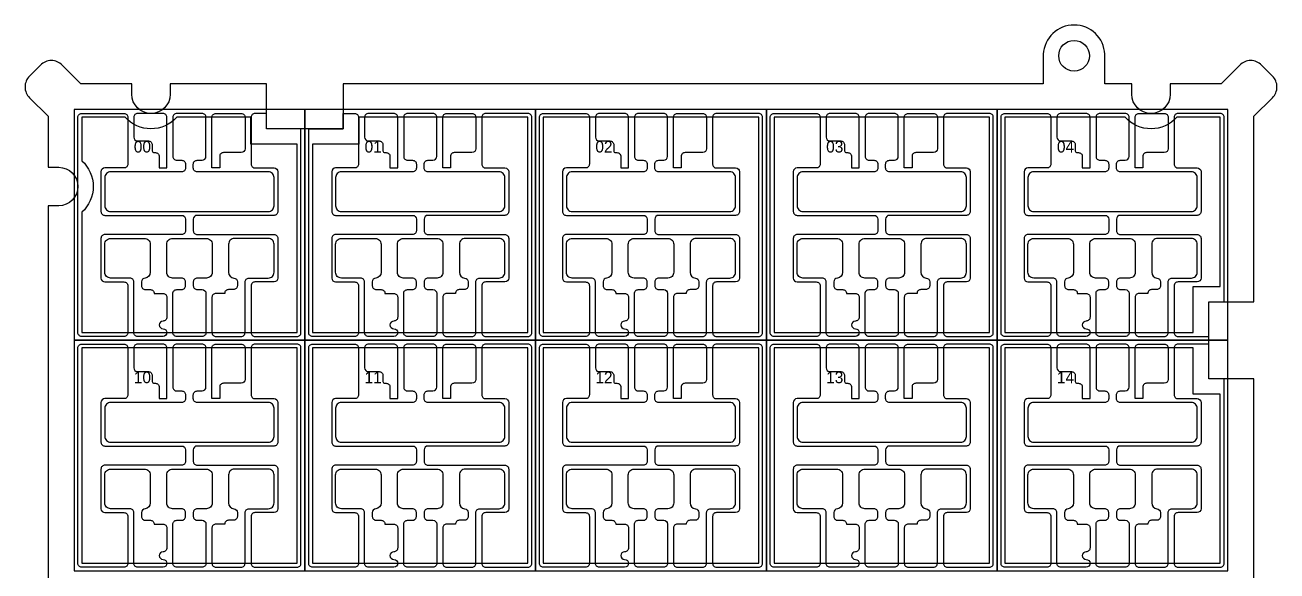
# Model space of a CAD drawing. Header units: inches. Extents: x -81 to 81, y -86 to 86.
# Drawn here: x -81.4 to 81.4, y 15 to 86 of the extents above; entities that cross this region are included whole.
import ezdxf

# ---------------------------------------------------------------- set-up
doc = ezdxf.new("R2010")
doc.units = ezdxf.units.IN
doc.header["$MEASUREMENT"] = 0
for name, color, linetype in [('glassOutline', 4, 'Continuous'), ('mask', 6, 'Continuous'), ('mask-numbers', 6, 'Continuous'), ('support', 7, 'Continuous')]:
    doc.layers.add(name, color=color, linetype=linetype)
doc.styles.get("Standard").update_dxf_attribs({"font": 'arial.ttf'})

msp = doc.modelspace()

# ---------------------------------------------------------------- linework, layer by layer
at = {"layer": 'glassOutline'}
for points in [[(-75, 45), (-45, 45), (-45, 75), (-75, 75)], [(-45, 45), (-15, 45), (-15, 75), (-45, 75)], [(-15, 45), (15, 45), (15, 75), (-15, 75)], [(15, 45), (45, 45), (45, 75), (15, 75)], [(45, 45), (75, 45), (75, 75), (45, 75)], [(-75, 15), (-45, 15), (-45, 45), (-75, 45)], [(-45, 15), (-15, 15), (-15, 45), (-45, 45)], [(-15, 15), (15, 15), (15, 45), (-15, 45)], [(15, 15), (45, 15), (45, 45), (15, 45)], [(45, 15), (75, 15), (75, 45), (45, 45)]]:
    msp.add_lwpolyline(points, close=True, dxfattribs=at)
at = {"layer": 'mask'}
for p, q in [((-63.43, 47.5), (-63.43, 47.5)), ((-33.43, 47.5), (-33.43, 47.5)), ((-3.43, 47.5), (-3.43, 47.5)), ((26.57, 47.5), (26.57, 47.5)), ((56.57, 47.5), (56.57, 47.5)), ((-63.43, 46.5), (-63.43, 46.5)), ((-33.43, 46.5), (-33.43, 46.5)), ((-3.43, 46.5), (-3.43, 46.5)), ((26.57, 46.5), (26.57, 46.5)), ((56.57, 46.5), (56.57, 46.5)), ((-63.43, 17.5), (-63.43, 17.5)), ((-63.43, 16.5), (-63.43, 16.5)), ((-33.43, 17.5), (-33.43, 17.5)), ((-33.43, 16.5), (-33.43, 16.5)), ((-3.43, 17.5), (-3.43, 17.5)), ((-3.43, 16.5), (-3.43, 16.5)), ((26.57, 17.5), (26.57, 17.5)), ((26.57, 16.5), (26.57, 16.5)), ((56.57, 17.5), (56.57, 17.5)), ((56.57, 16.5), (56.57, 16.5))]:
    msp.add_line(p, q, dxfattribs=at)
at = {"layer": 'mask', "linetype": 'Continuous', "lineweight": 25}
msp.add_lwpolyline([(78.37, -74.13), (78.37, 40), (72.5, 40), (72.5, 50), (78.37, 50), (78.37, 74.13), (80.79, 76.54, 0.414214), (80.79, 79.37), (79.37, 80.79, 0.414214), (76.54, 80.79), (74.13, 78.37), (67.5, 78.37), (67.5, 77, -1), (62.5, 77), (62.5, 78.37), (59, 78.37), (59, 82.19, 0.953125), (51, 82.19), (51, 78.37), (-40, 78.37), (-40, 72.5), (-50, 72.5), (-50, 78.37), (-62.5, 78.37), (-62.5, 77, -1), (-67.5, 77), (-67.5, 78.37), (-74.13, 78.37), (-76.54, 80.79, 0.414214), (-79.37, 80.79), (-80.79, 79.37, 0.414214), (-80.79, 76.54), (-78.38, 74.13), (-78.38, 67.5), (-77, 67.5, -1), (-77, 62.5), (-78.38, 62.5), (-78.38, -40)], format="xyb", dxfattribs=at)
at = {"layer": 'mask'}
for points in [[(-74, 74.5), (-68.51, 74.5, -0.414214), (-68.01, 74), (-68.01, 67.91, -0.414214), (-68.51, 67.41), (-71, 67.41, 0.414212), (-71.5, 66.91), (-71.5, 61.75, 0.414215), (-71, 61.25), (-61, 61.25, -0.414213), (-60.5, 60.75), (-60.5, 59.25, -0.414214), (-61, 58.75), (-71, 58.75, 0.414215), (-71.5, 58.25), (-71.5, 53.09, 0.414212), (-71, 52.59), (-68.51, 52.59, -0.414214), (-68.01, 52.09), (-68.01, 46, -0.414214), (-68.51, 45.5), (-74, 45.5, -0.414214), (-74.5, 46), (-74.5, 74, -0.414214)], [(-59.5, 67.41), (-59.5, 67.91, -0.414214), (-59, 68.41), (-58.35, 68.41, 0.414213), (-57.85, 68.91), (-57.85, 74, 0.414214), (-58.35, 74.5), (-61.65, 74.5, 0.414214), (-62.15, 74), (-62.15, 68.91, 0.414214), (-61.65, 68.41), (-61, 68.41, -0.414214), (-60.5, 67.91), (-60.5, 67.41, -0.414214), (-61, 66.91), (-70.25, 66.91, 0.414214), (-71, 66.16), (-71, 62.5, 0.414214), (-70.25, 61.75), (-49.75, 61.75, 0.414214), (-49, 62.5), (-49, 66.16, 0.414214), (-49.75, 66.91), (-59, 66.91, -0.414214)], [(-64.59, 69.41), (-64.43, 69.41, -0.414214), (-63.93, 68.91), (-63.93, 67.41), (-62.93, 67.41), (-62.93, 74, 0.414214), (-63.43, 74.5), (-66.73, 74.5, 0.414214), (-67.23, 74), (-67.23, 71.42, 0.414213), (-66.73, 70.92), (-65.34, 70.92, -0.414214), (-64.84, 70.42), (-64.84, 69.66, 0.414214)], [(-50, 72.5), (-50, 74.5), (-51.49, 74.5, 0.414214), (-51.99, 74), (-51.99, 67.91, 0.414214), (-51.49, 67.41), (-49, 67.41, -0.414212), (-48.5, 66.91), (-48.5, 61.75, -0.414215), (-49, 61.25), (-59, 61.25, 0.414213), (-59.5, 60.75), (-59.5, 59.25, 0.414214), (-59, 58.75), (-49, 58.75, -0.414215), (-48.5, 58.25), (-48.5, 53.09, -0.414212), (-49, 52.59), (-51.49, 52.59, 0.414214), (-51.99, 52.09), (-51.99, 46, 0.414214), (-51.49, 45.5), (-46, 45.5, 0.414214), (-45.5, 46), (-45.5, 72.5)], [(-55.57, 69.41, 0.414214), (-56.07, 68.91), (-56.07, 67.41), (-57.07, 67.41), (-57.07, 74, -0.414214), (-56.57, 74.5), (-53.27, 74.5, -0.414214), (-52.77, 74), (-52.77, 69.91, -0.414213), (-53.27, 69.41)], [(-40, 72.5), (-40, 74.5), (-38.51, 74.5, -0.414214), (-38.01, 74), (-38.01, 67.91, -0.414214), (-38.51, 67.41), (-41, 67.41, 0.414212), (-41.5, 66.91), (-41.5, 61.75, 0.414215), (-41, 61.25), (-31, 61.25, -0.414213), (-30.5, 60.75), (-30.5, 59.25, -0.414214), (-31, 58.75), (-41, 58.75, 0.414215), (-41.5, 58.25), (-41.5, 53.09, 0.414212), (-41, 52.59), (-38.51, 52.59, -0.414214), (-38.01, 52.09), (-38.01, 46, -0.414214), (-38.51, 45.5), (-44, 45.5, -0.414214), (-44.5, 46), (-44.5, 72.5)], [(-29.5, 67.41), (-29.5, 67.91, -0.414214), (-29, 68.41), (-28.35, 68.41, 0.414213), (-27.85, 68.91), (-27.85, 74, 0.414214), (-28.35, 74.5), (-31.65, 74.5, 0.414214), (-32.15, 74), (-32.15, 68.91, 0.414214), (-31.65, 68.41), (-31, 68.41, -0.414214), (-30.5, 67.91), (-30.5, 67.41, -0.414214), (-31, 66.91), (-40.25, 66.91, 0.414214), (-41, 66.16), (-41, 62.5, 0.414214), (-40.25, 61.75), (-19.75, 61.75, 0.414214), (-19, 62.5), (-19, 66.16, 0.414214), (-19.75, 66.91), (-29, 66.91, -0.414214)], [(-34.59, 69.41), (-34.43, 69.41, -0.414214), (-33.93, 68.91), (-33.93, 67.41), (-32.93, 67.41), (-32.93, 74, 0.414214), (-33.43, 74.5), (-36.73, 74.5, 0.414214), (-37.23, 74), (-37.23, 71.42, 0.414213), (-36.73, 70.92), (-35.34, 70.92, -0.414214), (-34.84, 70.42), (-34.84, 69.66, 0.414214)], [(-16, 74.5), (-21.49, 74.5, 0.414214), (-21.99, 74), (-21.99, 67.91, 0.414214), (-21.49, 67.41), (-19, 67.41, -0.414212), (-18.5, 66.91), (-18.5, 61.75, -0.414215), (-19, 61.25), (-29, 61.25, 0.414213), (-29.5, 60.75), (-29.5, 59.25, 0.414214), (-29, 58.75), (-19, 58.75, -0.414215), (-18.5, 58.25), (-18.5, 53.09, -0.414212), (-19, 52.59), (-21.49, 52.59, 0.414214), (-21.99, 52.09), (-21.99, 46, 0.414214), (-21.49, 45.5), (-16, 45.5, 0.414214), (-15.5, 46), (-15.5, 74, 0.414214)], [(-25.57, 69.41, 0.414214), (-26.07, 68.91), (-26.07, 67.41), (-27.07, 67.41), (-27.07, 74, -0.414214), (-26.57, 74.5), (-23.27, 74.5, -0.414214), (-22.77, 74), (-22.77, 69.91, -0.414213), (-23.27, 69.41)], [(-14, 74.5), (-8.51, 74.5, -0.414214), (-8.01, 74), (-8.01, 67.91, -0.414214), (-8.51, 67.41), (-11, 67.41, 0.414212), (-11.5, 66.91), (-11.5, 61.75, 0.414215), (-11, 61.25), (-1, 61.25, -0.414213), (-0.5, 60.75), (-0.5, 59.25, -0.414214), (-1, 58.75), (-11, 58.75, 0.414215), (-11.5, 58.25), (-11.5, 53.09, 0.414212), (-11, 52.59), (-8.51, 52.59, -0.414214), (-8.01, 52.09), (-8.01, 46, -0.414214), (-8.51, 45.5), (-14, 45.5, -0.414214), (-14.5, 46), (-14.5, 74, -0.414214)], [(0.5, 67.41), (0.5, 67.91, -0.414214), (1, 68.41), (1.65, 68.41, 0.414213), (2.15, 68.91), (2.15, 74, 0.414214), (1.65, 74.5), (-1.65, 74.5, 0.414214), (-2.15, 74), (-2.15, 68.91, 0.414214), (-1.65, 68.41), (-1, 68.41, -0.414214), (-0.5, 67.91), (-0.5, 67.41, -0.414214), (-1, 66.91), (-10.25, 66.91, 0.414214), (-11, 66.16), (-11, 62.5, 0.414214), (-10.25, 61.75), (10.25, 61.75, 0.414214), (11, 62.5), (11, 66.16, 0.414214), (10.25, 66.91), (1, 66.91, -0.414214)], [(-4.59, 69.41), (-4.43, 69.41, -0.414214), (-3.93, 68.91), (-3.93, 67.41), (-2.93, 67.41), (-2.93, 74, 0.414214), (-3.43, 74.5), (-6.73, 74.5, 0.414214), (-7.23, 74), (-7.23, 71.42, 0.414213), (-6.73, 70.92), (-5.34, 70.92, -0.414214), (-4.84, 70.42), (-4.84, 69.66, 0.414214)], [(14, 74.5), (8.51, 74.5, 0.414214), (8.01, 74), (8.01, 67.91, 0.414214), (8.51, 67.41), (11, 67.41, -0.414212), (11.5, 66.91), (11.5, 61.75, -0.414215), (11, 61.25), (1, 61.25, 0.414213), (0.5, 60.75), (0.5, 59.25, 0.414214), (1, 58.75), (11, 58.75, -0.414215), (11.5, 58.25), (11.5, 53.09, -0.414212), (11, 52.59), (8.51, 52.59, 0.414214), (8.01, 52.09), (8.01, 46, 0.414214), (8.51, 45.5), (14, 45.5, 0.414214), (14.5, 46), (14.5, 74, 0.414214)], [(4.43, 69.41, 0.414214), (3.93, 68.91), (3.93, 67.41), (2.93, 67.41), (2.93, 74, -0.414214), (3.43, 74.5), (6.73, 74.5, -0.414214), (7.23, 74), (7.23, 69.91, -0.414213), (6.73, 69.41)], [(16, 74.5), (21.49, 74.5, -0.414214), (21.99, 74), (21.99, 67.91, -0.414214), (21.49, 67.41), (19, 67.41, 0.414212), (18.5, 66.91), (18.5, 61.75, 0.414215), (19, 61.25), (29, 61.25, -0.414213), (29.5, 60.75), (29.5, 59.25, -0.414214), (29, 58.75), (19, 58.75, 0.414215), (18.5, 58.25), (18.5, 53.09, 0.414212), (19, 52.59), (21.49, 52.59, -0.414214), (21.99, 52.09), (21.99, 46, -0.414214), (21.49, 45.5), (16, 45.5, -0.414214), (15.5, 46), (15.5, 74, -0.414214)], [(30.5, 67.41), (30.5, 67.91, -0.414214), (31, 68.41), (31.65, 68.41, 0.414213), (32.15, 68.91), (32.15, 74, 0.414214), (31.65, 74.5), (28.35, 74.5, 0.414214), (27.85, 74), (27.85, 68.91, 0.414214), (28.35, 68.41), (29, 68.41, -0.414214), (29.5, 67.91), (29.5, 67.41, -0.414214), (29, 66.91), (19.75, 66.91, 0.414214), (19, 66.16), (19, 62.5, 0.414214), (19.75, 61.75), (40.25, 61.75, 0.414214), (41, 62.5), (41, 66.16, 0.414214), (40.25, 66.91), (31, 66.91, -0.414214)], [(25.41, 69.41), (25.57, 69.41, -0.414214), (26.07, 68.91), (26.07, 67.41), (27.07, 67.41), (27.07, 74, 0.414214), (26.57, 74.5), (23.27, 74.5, 0.414214), (22.77, 74), (22.77, 71.42, 0.414213), (23.27, 70.92), (24.66, 70.92, -0.414214), (25.16, 70.42), (25.16, 69.66, 0.414214)], [(44, 74.5), (38.51, 74.5, 0.414214), (38.01, 74), (38.01, 67.91, 0.414214), (38.51, 67.41), (41, 67.41, -0.414212), (41.5, 66.91), (41.5, 61.75, -0.414215), (41, 61.25), (31, 61.25, 0.414213), (30.5, 60.75), (30.5, 59.25, 0.414214), (31, 58.75), (41, 58.75, -0.414215), (41.5, 58.25), (41.5, 53.09, -0.414212), (41, 52.59), (38.51, 52.59, 0.414214), (38.01, 52.09), (38.01, 46, 0.414214), (38.51, 45.5), (44, 45.5, 0.414214), (44.5, 46), (44.5, 74, 0.414214)], [(34.43, 69.41, 0.414214), (33.93, 68.91), (33.93, 67.41), (32.93, 67.41), (32.93, 74, -0.414214), (33.43, 74.5), (36.73, 74.5, -0.414214), (37.23, 74), (37.23, 69.91, -0.414213), (36.73, 69.41)], [(46, 74.5), (51.49, 74.5, -0.414214), (51.99, 74), (51.99, 67.91, -0.414214), (51.49, 67.41), (49, 67.41, 0.414212), (48.5, 66.91), (48.5, 61.75, 0.414215), (49, 61.25), (59, 61.25, -0.414213), (59.5, 60.75), (59.5, 59.25, -0.414214), (59, 58.75), (49, 58.75, 0.414215), (48.5, 58.25), (48.5, 53.09, 0.414212), (49, 52.59), (51.49, 52.59, -0.414214), (51.99, 52.09), (51.99, 46, -0.414214), (51.49, 45.5), (46, 45.5, -0.414214), (45.5, 46), (45.5, 74, -0.414214)], [(60.5, 67.41), (60.5, 67.91, -0.414214), (61, 68.41), (61.65, 68.41, 0.414213), (62.15, 68.91), (62.15, 74, 0.414214), (61.65, 74.5), (58.35, 74.5, 0.414214), (57.85, 74), (57.85, 68.91, 0.414214), (58.35, 68.41), (59, 68.41, -0.414214), (59.5, 67.91), (59.5, 67.41, -0.414214), (59, 66.91), (49.75, 66.91, 0.414214), (49, 66.16), (49, 62.5, 0.414214), (49.75, 61.75), (70.25, 61.75, 0.414214), (71, 62.5), (71, 66.16, 0.414214), (70.25, 66.91), (61, 66.91, -0.414214)], [(55.41, 69.41), (55.57, 69.41, -0.414214), (56.07, 68.91), (56.07, 67.41), (57.07, 67.41), (57.07, 74, 0.414214), (56.57, 74.5), (53.27, 74.5, 0.414214), (52.77, 74), (52.77, 71.42, 0.414213), (53.27, 70.92), (54.66, 70.92, -0.414214), (55.16, 70.42), (55.16, 69.66, 0.414214)], [(72.5, 50), (74.5, 50), (74.5, 74, 0.414214), (74, 74.5), (68.51, 74.5, 0.414214), (68.01, 74), (68.01, 67.91, 0.414214), (68.51, 67.41), (71, 67.41, -0.414212), (71.5, 66.91), (71.5, 61.75, -0.414215), (71, 61.25), (61, 61.25, 0.414213), (60.5, 60.75), (60.5, 59.25, 0.414214), (61, 58.75), (71, 58.75, -0.414215), (71.5, 58.25), (71.5, 53.09, -0.414212), (71, 52.59), (68.51, 52.59, 0.414214), (68.01, 52.09), (68.01, 46, 0.414214), (68.51, 45.5), (72.5, 45.5)], [(64.43, 69.41, 0.414214), (63.93, 68.91), (63.93, 67.41), (62.93, 67.41), (62.93, 74, -0.414214), (63.43, 74.5), (66.73, 74.5, -0.414214), (67.23, 74), (67.23, 69.91, -0.414213), (66.73, 69.41)], [(-62.93, 48, -0.414214), (-63.43, 47.5, 1), (-63.43, 46.5, -1), (-63.43, 45.5), (-66.73, 45.5, -0.414214), (-67.23, 46), (-67.23, 52.59, 0.414214), (-67.73, 53.09), (-70.25, 53.09, -0.414214), (-71, 53.84), (-71, 57.5, -0.414214), (-70.25, 58.25), (-65.84, 58.25, -0.414214), (-65.09, 57.5), (-65.09, 53.84, -0.388526), (-65.77, 53.09, 0.388526), (-66.23, 52.59), (-66.23, 52.09, 0.414214), (-65.73, 51.59), (-65.08, 51.59, -0.414214), (-64.58, 51.09), (-63.43, 51.09, -0.414214), (-62.93, 50.59)], [(-57.05, 57.5), (-57.05, 53.84, -0.414214), (-57.8, 53.09), (-59, 53.09, 0.414214), (-59.5, 52.59), (-59.5, 52.09, 0.414214), (-59, 51.59), (-58.35, 51.59, -0.414213), (-57.85, 51.09), (-57.85, 46, -0.414214), (-58.35, 45.5), (-61.65, 45.5, -0.414214), (-62.15, 46), (-62.15, 51.09, -0.414214), (-61.65, 51.59), (-61, 51.59, 0.414214), (-60.5, 52.09), (-60.5, 52.59, 0.414214), (-61, 53.09), (-62.2, 53.09, -0.414214), (-62.95, 53.84), (-62.95, 57.5, -0.414214), (-62.2, 58.25), (-57.8, 58.25, -0.414214)], [(-54.92, 51.59, 0.414214), (-55.42, 51.09), (-56.57, 51.09, 0.414214), (-57.07, 50.59), (-57.07, 46, 0.414214), (-56.57, 45.5), (-53.27, 45.5, 0.414214), (-52.77, 46), (-52.77, 52.59, -0.414214), (-52.27, 53.09), (-49.75, 53.09, 0.414214), (-49, 53.84), (-49, 57.5, 0.414214), (-49.75, 58.25), (-54.16, 58.25, 0.414214), (-54.91, 57.5), (-54.91, 53.84, 0.388526), (-54.23, 53.09, -0.388526), (-53.77, 52.59), (-53.77, 52.09, -0.414214), (-54.27, 51.59)], [(-32.93, 48, -0.414214), (-33.43, 47.5, 1), (-33.43, 46.5, -1), (-33.43, 45.5), (-36.73, 45.5, -0.414214), (-37.23, 46), (-37.23, 52.59, 0.414214), (-37.73, 53.09), (-40.25, 53.09, -0.414214), (-41, 53.84), (-41, 57.5, -0.414214), (-40.25, 58.25), (-35.84, 58.25, -0.414214), (-35.09, 57.5), (-35.09, 53.84, -0.388526), (-35.77, 53.09, 0.388526), (-36.23, 52.59), (-36.23, 52.09, 0.414214), (-35.73, 51.59), (-35.08, 51.59, -0.414214), (-34.58, 51.09), (-33.43, 51.09, -0.414214), (-32.93, 50.59)], [(-27.05, 57.5), (-27.05, 53.84, -0.414214), (-27.8, 53.09), (-29, 53.09, 0.414214), (-29.5, 52.59), (-29.5, 52.09, 0.414214), (-29, 51.59), (-28.35, 51.59, -0.414213), (-27.85, 51.09), (-27.85, 46, -0.414214), (-28.35, 45.5), (-31.65, 45.5, -0.414214), (-32.15, 46), (-32.15, 51.09, -0.414214), (-31.65, 51.59), (-31, 51.59, 0.414214), (-30.5, 52.09), (-30.5, 52.59, 0.414214), (-31, 53.09), (-32.2, 53.09, -0.414214), (-32.95, 53.84), (-32.95, 57.5, -0.414214), (-32.2, 58.25), (-27.8, 58.25, -0.414214)], [(-24.92, 51.59, 0.414214), (-25.42, 51.09), (-26.57, 51.09, 0.414214), (-27.07, 50.59), (-27.07, 46, 0.414214), (-26.57, 45.5), (-23.27, 45.5, 0.414214), (-22.77, 46), (-22.77, 52.59, -0.414214), (-22.27, 53.09), (-19.75, 53.09, 0.414214), (-19, 53.84), (-19, 57.5, 0.414214), (-19.75, 58.25), (-24.16, 58.25, 0.414214), (-24.91, 57.5), (-24.91, 53.84, 0.388526), (-24.23, 53.09, -0.388526), (-23.77, 52.59), (-23.77, 52.09, -0.414214), (-24.27, 51.59)], [(-2.93, 48, -0.414214), (-3.43, 47.5, 1), (-3.43, 46.5, -1), (-3.43, 45.5), (-6.73, 45.5, -0.414214), (-7.23, 46), (-7.23, 52.59, 0.414214), (-7.73, 53.09), (-10.25, 53.09, -0.414214), (-11, 53.84), (-11, 57.5, -0.414214), (-10.25, 58.25), (-5.84, 58.25, -0.414214), (-5.09, 57.5), (-5.09, 53.84, -0.388526), (-5.77, 53.09, 0.388526), (-6.23, 52.59), (-6.23, 52.09, 0.414214), (-5.73, 51.59), (-5.08, 51.59, -0.414214), (-4.58, 51.09), (-3.43, 51.09, -0.414214), (-2.93, 50.59)], [(2.95, 57.5), (2.95, 53.84, -0.414214), (2.2, 53.09), (1, 53.09, 0.414214), (0.5, 52.59), (0.5, 52.09, 0.414214), (1, 51.59), (1.65, 51.59, -0.414213), (2.15, 51.09), (2.15, 46, -0.414214), (1.65, 45.5), (-1.65, 45.5, -0.414214), (-2.15, 46), (-2.15, 51.09, -0.414214), (-1.65, 51.59), (-1, 51.59, 0.414214), (-0.5, 52.09), (-0.5, 52.59, 0.414214), (-1, 53.09), (-2.2, 53.09, -0.414214), (-2.95, 53.84), (-2.95, 57.5, -0.414214), (-2.2, 58.25), (2.2, 58.25, -0.414214)], [(5.08, 51.59, 0.414214), (4.58, 51.09), (3.43, 51.09, 0.414214), (2.93, 50.59), (2.93, 46, 0.414214), (3.43, 45.5), (6.73, 45.5, 0.414214), (7.23, 46), (7.23, 52.59, -0.414214), (7.73, 53.09), (10.25, 53.09, 0.414214), (11, 53.84), (11, 57.5, 0.414214), (10.25, 58.25), (5.84, 58.25, 0.414214), (5.09, 57.5), (5.09, 53.84, 0.388526), (5.77, 53.09, -0.388526), (6.23, 52.59), (6.23, 52.09, -0.414214), (5.73, 51.59)], [(27.07, 48, -0.414214), (26.57, 47.5, 1), (26.57, 46.5, -1), (26.57, 45.5), (23.27, 45.5, -0.414214), (22.77, 46), (22.77, 52.59, 0.414214), (22.27, 53.09), (19.75, 53.09, -0.414214), (19, 53.84), (19, 57.5, -0.414214), (19.75, 58.25), (24.16, 58.25, -0.414214), (24.91, 57.5), (24.91, 53.84, -0.388526), (24.23, 53.09, 0.388526), (23.77, 52.59), (23.77, 52.09, 0.414214), (24.27, 51.59), (24.92, 51.59, -0.414214), (25.42, 51.09), (26.57, 51.09, -0.414214), (27.07, 50.59)], [(32.95, 57.5), (32.95, 53.84, -0.414214), (32.2, 53.09), (31, 53.09, 0.414214), (30.5, 52.59), (30.5, 52.09, 0.414214), (31, 51.59), (31.65, 51.59, -0.414213), (32.15, 51.09), (32.15, 46, -0.414214), (31.65, 45.5), (28.35, 45.5, -0.414214), (27.85, 46), (27.85, 51.09, -0.414214), (28.35, 51.59), (29, 51.59, 0.414214), (29.5, 52.09), (29.5, 52.59, 0.414214), (29, 53.09), (27.8, 53.09, -0.414214), (27.05, 53.84), (27.05, 57.5, -0.414214), (27.8, 58.25), (32.2, 58.25, -0.414214)], [(35.08, 51.59, 0.414214), (34.58, 51.09), (33.43, 51.09, 0.414214), (32.93, 50.59), (32.93, 46, 0.414214), (33.43, 45.5), (36.73, 45.5, 0.414214), (37.23, 46), (37.23, 52.59, -0.414214), (37.73, 53.09), (40.25, 53.09, 0.414214), (41, 53.84), (41, 57.5, 0.414214), (40.25, 58.25), (35.84, 58.25, 0.414214), (35.09, 57.5), (35.09, 53.84, 0.388526), (35.77, 53.09, -0.388526), (36.23, 52.59), (36.23, 52.09, -0.414214), (35.73, 51.59)], [(57.07, 48, -0.414214), (56.57, 47.5, 1), (56.57, 46.5, -1), (56.57, 45.5), (53.27, 45.5, -0.414214), (52.77, 46), (52.77, 52.59, 0.414214), (52.27, 53.09), (49.75, 53.09, -0.414214), (49, 53.84), (49, 57.5, -0.414214), (49.75, 58.25), (54.16, 58.25, -0.414214), (54.91, 57.5), (54.91, 53.84, -0.388526), (54.23, 53.09, 0.388526), (53.77, 52.59), (53.77, 52.09, 0.414214), (54.27, 51.59), (54.92, 51.59, -0.414214), (55.42, 51.09), (56.57, 51.09, -0.414214), (57.07, 50.59)], [(62.95, 57.5), (62.95, 53.84, -0.414214), (62.2, 53.09), (61, 53.09, 0.414214), (60.5, 52.59), (60.5, 52.09, 0.414214), (61, 51.59), (61.65, 51.59, -0.414213), (62.15, 51.09), (62.15, 46, -0.414214), (61.65, 45.5), (58.35, 45.5, -0.414214), (57.85, 46), (57.85, 51.09, -0.414214), (58.35, 51.59), (59, 51.59, 0.414214), (59.5, 52.09), (59.5, 52.59, 0.414214), (59, 53.09), (57.8, 53.09, -0.414214), (57.05, 53.84), (57.05, 57.5, -0.414214), (57.8, 58.25), (62.2, 58.25, -0.414214)], [(65.08, 51.59, 0.414214), (64.58, 51.09), (63.43, 51.09, 0.414214), (62.93, 50.59), (62.93, 46, 0.414214), (63.43, 45.5), (66.73, 45.5, 0.414214), (67.23, 46), (67.23, 52.59, -0.414214), (67.73, 53.09), (70.25, 53.09, 0.414214), (71, 53.84), (71, 57.5, 0.414214), (70.25, 58.25), (65.84, 58.25, 0.414214), (65.09, 57.5), (65.09, 53.84, 0.388526), (65.77, 53.09, -0.388526), (66.23, 52.59), (66.23, 52.09, -0.414214), (65.73, 51.59)], [(-74, 44.5), (-68.51, 44.5, -0.414214), (-68.01, 44), (-68.01, 37.91, -0.414214), (-68.51, 37.41), (-71, 37.41, 0.414212), (-71.5, 36.91), (-71.5, 31.75, 0.414215), (-71, 31.25), (-61, 31.25, -0.414213), (-60.5, 30.75), (-60.5, 29.25, -0.414214), (-61, 28.75), (-71, 28.75, 0.414215), (-71.5, 28.25), (-71.5, 23.09, 0.414212), (-71, 22.59), (-68.51, 22.59, -0.414214), (-68.01, 22.09), (-68.01, 16, -0.414214), (-68.51, 15.5), (-74, 15.5, -0.414214), (-74.5, 16), (-74.5, 44, -0.414214)], [(-59.5, 37.41), (-59.5, 37.91, -0.414214), (-59, 38.41), (-58.35, 38.41, 0.414213), (-57.85, 38.91), (-57.85, 44, 0.414214), (-58.35, 44.5), (-61.65, 44.5, 0.414214), (-62.15, 44), (-62.15, 38.91, 0.414214), (-61.65, 38.41), (-61, 38.41, -0.414214), (-60.5, 37.91), (-60.5, 37.41, -0.414214), (-61, 36.91), (-70.25, 36.91, 0.414214), (-71, 36.16), (-71, 32.5, 0.414214), (-70.25, 31.75), (-49.75, 31.75, 0.414214), (-49, 32.5), (-49, 36.16, 0.414214), (-49.75, 36.91), (-59, 36.91, -0.414214)], [(-64.59, 39.41), (-64.43, 39.41, -0.414214), (-63.93, 38.91), (-63.93, 37.41), (-62.93, 37.41), (-62.93, 44, 0.414214), (-63.43, 44.5), (-66.73, 44.5, 0.414214), (-67.23, 44), (-67.23, 41.42, 0.414213), (-66.73, 40.92), (-65.34, 40.92, -0.414214), (-64.84, 40.42), (-64.84, 39.66, 0.414214)], [(-46, 44.5), (-51.49, 44.5, 0.414214), (-51.99, 44), (-51.99, 37.91, 0.414214), (-51.49, 37.41), (-49, 37.41, -0.414212), (-48.5, 36.91), (-48.5, 31.75, -0.414215), (-49, 31.25), (-59, 31.25, 0.414213), (-59.5, 30.75), (-59.5, 29.25, 0.414214), (-59, 28.75), (-49, 28.75, -0.414215), (-48.5, 28.25), (-48.5, 23.09, -0.414212), (-49, 22.59), (-51.49, 22.59, 0.414214), (-51.99, 22.09), (-51.99, 16, 0.414214), (-51.49, 15.5), (-46, 15.5, 0.414214), (-45.5, 16), (-45.5, 44, 0.414214)], [(-55.57, 39.41, 0.414214), (-56.07, 38.91), (-56.07, 37.41), (-57.07, 37.41), (-57.07, 44, -0.414214), (-56.57, 44.5), (-53.27, 44.5, -0.414214), (-52.77, 44), (-52.77, 39.91, -0.414213), (-53.27, 39.41)], [(-44, 44.5), (-38.51, 44.5, -0.414214), (-38.01, 44), (-38.01, 37.91, -0.414214), (-38.51, 37.41), (-41, 37.41, 0.414212), (-41.5, 36.91), (-41.5, 31.75, 0.414215), (-41, 31.25), (-31, 31.25, -0.414213), (-30.5, 30.75), (-30.5, 29.25, -0.414214), (-31, 28.75), (-41, 28.75, 0.414215), (-41.5, 28.25), (-41.5, 23.09, 0.414212), (-41, 22.59), (-38.51, 22.59, -0.414214), (-38.01, 22.09), (-38.01, 16, -0.414214), (-38.51, 15.5), (-44, 15.5, -0.414214), (-44.5, 16), (-44.5, 44, -0.414214)], [(-29.5, 37.41), (-29.5, 37.91, -0.414214), (-29, 38.41), (-28.35, 38.41, 0.414213), (-27.85, 38.91), (-27.85, 44, 0.414214), (-28.35, 44.5), (-31.65, 44.5, 0.414214), (-32.15, 44), (-32.15, 38.91, 0.414214), (-31.65, 38.41), (-31, 38.41, -0.414214), (-30.5, 37.91), (-30.5, 37.41, -0.414214), (-31, 36.91), (-40.25, 36.91, 0.414214), (-41, 36.16), (-41, 32.5, 0.414214), (-40.25, 31.75), (-19.75, 31.75, 0.414214), (-19, 32.5), (-19, 36.16, 0.414214), (-19.75, 36.91), (-29, 36.91, -0.414214)], [(-34.59, 39.41), (-34.43, 39.41, -0.414214), (-33.93, 38.91), (-33.93, 37.41), (-32.93, 37.41), (-32.93, 44, 0.414214), (-33.43, 44.5), (-36.73, 44.5, 0.414214), (-37.23, 44), (-37.23, 41.42, 0.414213), (-36.73, 40.92), (-35.34, 40.92, -0.414214), (-34.84, 40.42), (-34.84, 39.66, 0.414214)], [(-16, 44.5), (-21.49, 44.5, 0.414214), (-21.99, 44), (-21.99, 37.91, 0.414214), (-21.49, 37.41), (-19, 37.41, -0.414212), (-18.5, 36.91), (-18.5, 31.75, -0.414215), (-19, 31.25), (-29, 31.25, 0.414213), (-29.5, 30.75), (-29.5, 29.25, 0.414214), (-29, 28.75), (-19, 28.75, -0.414215), (-18.5, 28.25), (-18.5, 23.09, -0.414212), (-19, 22.59), (-21.49, 22.59, 0.414214), (-21.99, 22.09), (-21.99, 16, 0.414214), (-21.49, 15.5), (-16, 15.5, 0.414214), (-15.5, 16), (-15.5, 44, 0.414214)], [(-25.57, 39.41, 0.414214), (-26.07, 38.91), (-26.07, 37.41), (-27.07, 37.41), (-27.07, 44, -0.414214), (-26.57, 44.5), (-23.27, 44.5, -0.414214), (-22.77, 44), (-22.77, 39.91, -0.414213), (-23.27, 39.41)], [(-14, 44.5), (-8.51, 44.5, -0.414214), (-8.01, 44), (-8.01, 37.91, -0.414214), (-8.51, 37.41), (-11, 37.41, 0.414212), (-11.5, 36.91), (-11.5, 31.75, 0.414215), (-11, 31.25), (-1, 31.25, -0.414213), (-0.5, 30.75), (-0.5, 29.25, -0.414214), (-1, 28.75), (-11, 28.75, 0.414215), (-11.5, 28.25), (-11.5, 23.09, 0.414212), (-11, 22.59), (-8.51, 22.59, -0.414214), (-8.01, 22.09), (-8.01, 16, -0.414214), (-8.51, 15.5), (-14, 15.5, -0.414214), (-14.5, 16), (-14.5, 44, -0.414214)], [(0.5, 37.41), (0.5, 37.91, -0.414214), (1, 38.41), (1.65, 38.41, 0.414213), (2.15, 38.91), (2.15, 44, 0.414214), (1.65, 44.5), (-1.65, 44.5, 0.414214), (-2.15, 44), (-2.15, 38.91, 0.414214), (-1.65, 38.41), (-1, 38.41, -0.414214), (-0.5, 37.91), (-0.5, 37.41, -0.414214), (-1, 36.91), (-10.25, 36.91, 0.414214), (-11, 36.16), (-11, 32.5, 0.414214), (-10.25, 31.75), (10.25, 31.75, 0.414214), (11, 32.5), (11, 36.16, 0.414214), (10.25, 36.91), (1, 36.91, -0.414214)], [(-4.59, 39.41), (-4.43, 39.41, -0.414214), (-3.93, 38.91), (-3.93, 37.41), (-2.93, 37.41), (-2.93, 44, 0.414214), (-3.43, 44.5), (-6.73, 44.5, 0.414214), (-7.23, 44), (-7.23, 41.42, 0.414213), (-6.73, 40.92), (-5.34, 40.92, -0.414214), (-4.84, 40.42), (-4.84, 39.66, 0.414214)], [(14, 44.5), (8.51, 44.5, 0.414214), (8.01, 44), (8.01, 37.91, 0.414214), (8.51, 37.41), (11, 37.41, -0.414212), (11.5, 36.91), (11.5, 31.75, -0.414215), (11, 31.25), (1, 31.25, 0.414213), (0.5, 30.75), (0.5, 29.25, 0.414214), (1, 28.75), (11, 28.75, -0.414215), (11.5, 28.25), (11.5, 23.09, -0.414212), (11, 22.59), (8.51, 22.59, 0.414214), (8.01, 22.09), (8.01, 16, 0.414214), (8.51, 15.5), (14, 15.5, 0.414214), (14.5, 16), (14.5, 44, 0.414214)], [(4.43, 39.41, 0.414214), (3.93, 38.91), (3.93, 37.41), (2.93, 37.41), (2.93, 44, -0.414214), (3.43, 44.5), (6.73, 44.5, -0.414214), (7.23, 44), (7.23, 39.91, -0.414213), (6.73, 39.41)], [(16, 44.5), (21.49, 44.5, -0.414214), (21.99, 44), (21.99, 37.91, -0.414214), (21.49, 37.41), (19, 37.41, 0.414212), (18.5, 36.91), (18.5, 31.75, 0.414215), (19, 31.25), (29, 31.25, -0.414213), (29.5, 30.75), (29.5, 29.25, -0.414214), (29, 28.75), (19, 28.75, 0.414215), (18.5, 28.25), (18.5, 23.09, 0.414212), (19, 22.59), (21.49, 22.59, -0.414214), (21.99, 22.09), (21.99, 16, -0.414214), (21.49, 15.5), (16, 15.5, -0.414214), (15.5, 16), (15.5, 44, -0.414214)], [(30.5, 37.41), (30.5, 37.91, -0.414214), (31, 38.41), (31.65, 38.41, 0.414213), (32.15, 38.91), (32.15, 44, 0.414214), (31.65, 44.5), (28.35, 44.5, 0.414214), (27.85, 44), (27.85, 38.91, 0.414214), (28.35, 38.41), (29, 38.41, -0.414214), (29.5, 37.91), (29.5, 37.41, -0.414214), (29, 36.91), (19.75, 36.91, 0.414214), (19, 36.16), (19, 32.5, 0.414214), (19.75, 31.75), (40.25, 31.75, 0.414214), (41, 32.5), (41, 36.16, 0.414214), (40.25, 36.91), (31, 36.91, -0.414214)], [(25.41, 39.41), (25.57, 39.41, -0.414214), (26.07, 38.91), (26.07, 37.41), (27.07, 37.41), (27.07, 44, 0.414214), (26.57, 44.5), (23.27, 44.5, 0.414214), (22.77, 44), (22.77, 41.42, 0.414213), (23.27, 40.92), (24.66, 40.92, -0.414214), (25.16, 40.42), (25.16, 39.66, 0.414214)], [(44, 44.5), (38.51, 44.5, 0.414214), (38.01, 44), (38.01, 37.91, 0.414214), (38.51, 37.41), (41, 37.41, -0.414212), (41.5, 36.91), (41.5, 31.75, -0.414215), (41, 31.25), (31, 31.25, 0.414213), (30.5, 30.75), (30.5, 29.25, 0.414214), (31, 28.75), (41, 28.75, -0.414215), (41.5, 28.25), (41.5, 23.09, -0.414212), (41, 22.59), (38.51, 22.59, 0.414214), (38.01, 22.09), (38.01, 16, 0.414214), (38.51, 15.5), (44, 15.5, 0.414214), (44.5, 16), (44.5, 44, 0.414214)], [(34.43, 39.41, 0.414214), (33.93, 38.91), (33.93, 37.41), (32.93, 37.41), (32.93, 44, -0.414214), (33.43, 44.5), (36.73, 44.5, -0.414214), (37.23, 44), (37.23, 39.91, -0.414213), (36.73, 39.41)], [(46, 44.5), (51.49, 44.5, -0.414214), (51.99, 44), (51.99, 37.91, -0.414214), (51.49, 37.41), (49, 37.41, 0.414212), (48.5, 36.91), (48.5, 31.75, 0.414215), (49, 31.25), (59, 31.25, -0.414213), (59.5, 30.75), (59.5, 29.25, -0.414214), (59, 28.75), (49, 28.75, 0.414215), (48.5, 28.25), (48.5, 23.09, 0.414212), (49, 22.59), (51.49, 22.59, -0.414214), (51.99, 22.09), (51.99, 16, -0.414214), (51.49, 15.5), (46, 15.5, -0.414214), (45.5, 16), (45.5, 44, -0.414214)], [(60.5, 37.41), (60.5, 37.91, -0.414214), (61, 38.41), (61.65, 38.41, 0.414213), (62.15, 38.91), (62.15, 44, 0.414214), (61.65, 44.5), (58.35, 44.5, 0.414214), (57.85, 44), (57.85, 38.91, 0.414214), (58.35, 38.41), (59, 38.41, -0.414214), (59.5, 37.91), (59.5, 37.41, -0.414214), (59, 36.91), (49.75, 36.91, 0.414214), (49, 36.16), (49, 32.5, 0.414214), (49.75, 31.75), (70.25, 31.75, 0.414214), (71, 32.5), (71, 36.16, 0.414214), (70.25, 36.91), (61, 36.91, -0.414214)], [(55.41, 39.41), (55.57, 39.41, -0.414214), (56.07, 38.91), (56.07, 37.41), (57.07, 37.41), (57.07, 44, 0.414214), (56.57, 44.5), (53.27, 44.5, 0.414214), (52.77, 44), (52.77, 41.42, 0.414213), (53.27, 40.92), (54.66, 40.92, -0.414214), (55.16, 40.42), (55.16, 39.66, 0.414214)], [(72.5, 40), (72.5, 44.5), (68.51, 44.5, 0.414214), (68.01, 44), (68.01, 37.91, 0.414214), (68.51, 37.41), (71, 37.41, -0.414212), (71.5, 36.91), (71.5, 31.75, -0.414215), (71, 31.25), (61, 31.25, 0.414213), (60.5, 30.75), (60.5, 29.25, 0.414214), (61, 28.75), (71, 28.75, -0.414215), (71.5, 28.25), (71.5, 23.09, -0.414212), (71, 22.59), (68.51, 22.59, 0.414214), (68.01, 22.09), (68.01, 16, 0.414214), (68.51, 15.5), (74, 15.5, 0.414214), (74.5, 16), (74.5, 40)], [(64.43, 39.41, 0.414214), (63.93, 38.91), (63.93, 37.41), (62.93, 37.41), (62.93, 44, -0.414214), (63.43, 44.5), (66.73, 44.5, -0.414214), (67.23, 44), (67.23, 39.91, -0.414213), (66.73, 39.41)], [(-62.93, 18, -0.414214), (-63.43, 17.5, 1), (-63.43, 16.5, -1), (-63.43, 15.5), (-66.73, 15.5, -0.414214), (-67.23, 16), (-67.23, 22.59, 0.414214), (-67.73, 23.09), (-70.25, 23.09, -0.414214), (-71, 23.84), (-71, 27.5, -0.414214), (-70.25, 28.25), (-65.84, 28.25, -0.414214), (-65.09, 27.5), (-65.09, 23.84, -0.388526), (-65.77, 23.09, 0.388526), (-66.23, 22.59), (-66.23, 22.09, 0.414214), (-65.73, 21.59), (-65.08, 21.59, -0.414214), (-64.58, 21.09), (-63.43, 21.09, -0.414214), (-62.93, 20.59)], [(-57.05, 27.5), (-57.05, 23.84, -0.414214), (-57.8, 23.09), (-59, 23.09, 0.414214), (-59.5, 22.59), (-59.5, 22.09, 0.414214), (-59, 21.59), (-58.35, 21.59, -0.414213), (-57.85, 21.09), (-57.85, 16, -0.414214), (-58.35, 15.5), (-61.65, 15.5, -0.414214), (-62.15, 16), (-62.15, 21.09, -0.414214), (-61.65, 21.59), (-61, 21.59, 0.414214), (-60.5, 22.09), (-60.5, 22.59, 0.414214), (-61, 23.09), (-62.2, 23.09, -0.414214), (-62.95, 23.84), (-62.95, 27.5, -0.414214), (-62.2, 28.25), (-57.8, 28.25, -0.414214)], [(-54.92, 21.59, 0.414214), (-55.42, 21.09), (-56.57, 21.09, 0.414214), (-57.07, 20.59), (-57.07, 16, 0.414214), (-56.57, 15.5), (-53.27, 15.5, 0.414214), (-52.77, 16), (-52.77, 22.59, -0.414214), (-52.27, 23.09), (-49.75, 23.09, 0.414214), (-49, 23.84), (-49, 27.5, 0.414214), (-49.75, 28.25), (-54.16, 28.25, 0.414214), (-54.91, 27.5), (-54.91, 23.84, 0.388526), (-54.23, 23.09, -0.388526), (-53.77, 22.59), (-53.77, 22.09, -0.414214), (-54.27, 21.59)], [(-32.93, 18, -0.414214), (-33.43, 17.5, 1), (-33.43, 16.5, -1), (-33.43, 15.5), (-36.73, 15.5, -0.414214), (-37.23, 16), (-37.23, 22.59, 0.414214), (-37.73, 23.09), (-40.25, 23.09, -0.414214), (-41, 23.84), (-41, 27.5, -0.414214), (-40.25, 28.25), (-35.84, 28.25, -0.414214), (-35.09, 27.5), (-35.09, 23.84, -0.388526), (-35.77, 23.09, 0.388526), (-36.23, 22.59), (-36.23, 22.09, 0.414214), (-35.73, 21.59), (-35.08, 21.59, -0.414214), (-34.58, 21.09), (-33.43, 21.09, -0.414214), (-32.93, 20.59)], [(-27.05, 27.5), (-27.05, 23.84, -0.414214), (-27.8, 23.09), (-29, 23.09, 0.414214), (-29.5, 22.59), (-29.5, 22.09, 0.414214), (-29, 21.59), (-28.35, 21.59, -0.414213), (-27.85, 21.09), (-27.85, 16, -0.414214), (-28.35, 15.5), (-31.65, 15.5, -0.414214), (-32.15, 16), (-32.15, 21.09, -0.414214), (-31.65, 21.59), (-31, 21.59, 0.414214), (-30.5, 22.09), (-30.5, 22.59, 0.414214), (-31, 23.09), (-32.2, 23.09, -0.414214), (-32.95, 23.84), (-32.95, 27.5, -0.414214), (-32.2, 28.25), (-27.8, 28.25, -0.414214)], [(-24.92, 21.59, 0.414214), (-25.42, 21.09), (-26.57, 21.09, 0.414214), (-27.07, 20.59), (-27.07, 16, 0.414214), (-26.57, 15.5), (-23.27, 15.5, 0.414214), (-22.77, 16), (-22.77, 22.59, -0.414214), (-22.27, 23.09), (-19.75, 23.09, 0.414214), (-19, 23.84), (-19, 27.5, 0.414214), (-19.75, 28.25), (-24.16, 28.25, 0.414214), (-24.91, 27.5), (-24.91, 23.84, 0.388526), (-24.23, 23.09, -0.388526), (-23.77, 22.59), (-23.77, 22.09, -0.414214), (-24.27, 21.59)], [(-2.93, 18, -0.414214), (-3.43, 17.5, 1), (-3.43, 16.5, -1), (-3.43, 15.5), (-6.73, 15.5, -0.414214), (-7.23, 16), (-7.23, 22.59, 0.414214), (-7.73, 23.09), (-10.25, 23.09, -0.414214), (-11, 23.84), (-11, 27.5, -0.414214), (-10.25, 28.25), (-5.84, 28.25, -0.414214), (-5.09, 27.5), (-5.09, 23.84, -0.388526), (-5.77, 23.09, 0.388526), (-6.23, 22.59), (-6.23, 22.09, 0.414214), (-5.73, 21.59), (-5.08, 21.59, -0.414214), (-4.58, 21.09), (-3.43, 21.09, -0.414214), (-2.93, 20.59)], [(2.95, 27.5), (2.95, 23.84, -0.414214), (2.2, 23.09), (1, 23.09, 0.414214), (0.5, 22.59), (0.5, 22.09, 0.414214), (1, 21.59), (1.65, 21.59, -0.414213), (2.15, 21.09), (2.15, 16, -0.414214), (1.65, 15.5), (-1.65, 15.5, -0.414214), (-2.15, 16), (-2.15, 21.09, -0.414214), (-1.65, 21.59), (-1, 21.59, 0.414214), (-0.5, 22.09), (-0.5, 22.59, 0.414214), (-1, 23.09), (-2.2, 23.09, -0.414214), (-2.95, 23.84), (-2.95, 27.5, -0.414214), (-2.2, 28.25), (2.2, 28.25, -0.414214)], [(5.08, 21.59, 0.414214), (4.58, 21.09), (3.43, 21.09, 0.414214), (2.93, 20.59), (2.93, 16, 0.414214), (3.43, 15.5), (6.73, 15.5, 0.414214), (7.23, 16), (7.23, 22.59, -0.414214), (7.73, 23.09), (10.25, 23.09, 0.414214), (11, 23.84), (11, 27.5, 0.414214), (10.25, 28.25), (5.84, 28.25, 0.414214), (5.09, 27.5), (5.09, 23.84, 0.388526), (5.77, 23.09, -0.388526), (6.23, 22.59), (6.23, 22.09, -0.414214), (5.73, 21.59)], [(27.07, 18, -0.414214), (26.57, 17.5, 1), (26.57, 16.5, -1), (26.57, 15.5), (23.27, 15.5, -0.414214), (22.77, 16), (22.77, 22.59, 0.414214), (22.27, 23.09), (19.75, 23.09, -0.414214), (19, 23.84), (19, 27.5, -0.414214), (19.75, 28.25), (24.16, 28.25, -0.414214), (24.91, 27.5), (24.91, 23.84, -0.388526), (24.23, 23.09, 0.388526), (23.77, 22.59), (23.77, 22.09, 0.414214), (24.27, 21.59), (24.92, 21.59, -0.414214), (25.42, 21.09), (26.57, 21.09, -0.414214), (27.07, 20.59)], [(32.95, 27.5), (32.95, 23.84, -0.414214), (32.2, 23.09), (31, 23.09, 0.414214), (30.5, 22.59), (30.5, 22.09, 0.414214), (31, 21.59), (31.65, 21.59, -0.414213), (32.15, 21.09), (32.15, 16, -0.414214), (31.65, 15.5), (28.35, 15.5, -0.414214), (27.85, 16), (27.85, 21.09, -0.414214), (28.35, 21.59), (29, 21.59, 0.414214), (29.5, 22.09), (29.5, 22.59, 0.414214), (29, 23.09), (27.8, 23.09, -0.414214), (27.05, 23.84), (27.05, 27.5, -0.414214), (27.8, 28.25), (32.2, 28.25, -0.414214)], [(35.08, 21.59, 0.414214), (34.58, 21.09), (33.43, 21.09, 0.414214), (32.93, 20.59), (32.93, 16, 0.414214), (33.43, 15.5), (36.73, 15.5, 0.414214), (37.23, 16), (37.23, 22.59, -0.414214), (37.73, 23.09), (40.25, 23.09, 0.414214), (41, 23.84), (41, 27.5, 0.414214), (40.25, 28.25), (35.84, 28.25, 0.414214), (35.09, 27.5), (35.09, 23.84, 0.388526), (35.77, 23.09, -0.388526), (36.23, 22.59), (36.23, 22.09, -0.414214), (35.73, 21.59)], [(57.07, 18, -0.414214), (56.57, 17.5, 1), (56.57, 16.5, -1), (56.57, 15.5), (53.27, 15.5, -0.414214), (52.77, 16), (52.77, 22.59, 0.414214), (52.27, 23.09), (49.75, 23.09, -0.414214), (49, 23.84), (49, 27.5, -0.414214), (49.75, 28.25), (54.16, 28.25, -0.414214), (54.91, 27.5), (54.91, 23.84, -0.388526), (54.23, 23.09, 0.388526), (53.77, 22.59), (53.77, 22.09, 0.414214), (54.27, 21.59), (54.92, 21.59, -0.414214), (55.42, 21.09), (56.57, 21.09, -0.414214), (57.07, 20.59)], [(62.95, 27.5), (62.95, 23.84, -0.414214), (62.2, 23.09), (61, 23.09, 0.414214), (60.5, 22.59), (60.5, 22.09, 0.414214), (61, 21.59), (61.65, 21.59, -0.414213), (62.15, 21.09), (62.15, 16, -0.414214), (61.65, 15.5), (58.35, 15.5, -0.414214), (57.85, 16), (57.85, 21.09, -0.414214), (58.35, 21.59), (59, 21.59, 0.414214), (59.5, 22.09), (59.5, 22.59, 0.414214), (59, 23.09), (57.8, 23.09, -0.414214), (57.05, 23.84), (57.05, 27.5, -0.414214), (57.8, 28.25), (62.2, 28.25, -0.414214)], [(65.08, 21.59, 0.414214), (64.58, 21.09), (63.43, 21.09, 0.414214), (62.93, 20.59), (62.93, 16, 0.414214), (63.43, 15.5), (66.73, 15.5, 0.414214), (67.23, 16), (67.23, 22.59, -0.414214), (67.73, 23.09), (70.25, 23.09, 0.414214), (71, 23.84), (71, 27.5, 0.414214), (70.25, 28.25), (65.84, 28.25, 0.414214), (65.09, 27.5), (65.09, 23.84, 0.388526), (65.77, 23.09, -0.388526), (66.23, 22.59), (66.23, 22.09, -0.414214), (65.73, 21.59)]]:
    msp.add_lwpolyline(points, format="xyb", close=True, dxfattribs=at)
at = {"layer": 'mask', "linetype": 'Continuous', "lineweight": 25}
msp.add_circle((55, 82), 2, dxfattribs=at)
at = {"layer": 'support', "color": 7, "linetype": 'Continuous', "lineweight": 25}
msp.add_lwpolyline([(78.37, -74.13), (78.37, 40), (72.5, 40), (72.5, 50), (78.37, 50), (78.37, 74.13), (80.79, 76.54, 0.414214), (80.79, 79.37), (79.37, 80.79, 0.414214), (76.54, 80.79), (74.13, 78.37), (67.5, 78.37), (67.5, 77, -1), (62.5, 77), (62.5, 78.37), (59, 78.37), (59, 82.19, 0.953125), (51, 82.19), (51, 78.37), (-40, 78.37), (-40, 72.5), (-50, 72.5), (-50, 78.37), (-62.5, 78.37), (-62.5, 77, -1), (-67.5, 77), (-67.5, 78.37), (-74.13, 78.37), (-76.54, 80.79, 0.414214), (-79.37, 80.79), (-80.79, 79.37, 0.414214), (-80.79, 76.54), (-78.38, 74.13), (-78.38, 67.5), (-77, 67.5, -1), (-77, 62.5), (-78.38, 62.5), (-78.38, -40)], format="xyb", dxfattribs=at)
at = {"layer": 'support'}
for points in [[(-74, 61.65), (-74, 46), (-46, 46), (-46, 70.5), (-52, 70.5), (-52, 74), (-61.65, 74, -0.447214), (-68.35, 74), (-74, 74), (-74, 68.35, -0.447214)], [(74, 52), (74, 74), (68.35, 74, -0.447214), (61.65, 74), (46, 74), (46, 46), (70.5, 46), (70.5, 52)]]:
    msp.add_lwpolyline(points, format="xyb", close=True, dxfattribs=at)
for points in [[(-44, 70.5), (-44, 46), (-16, 46), (-16, 74), (-38, 74), (-38, 70.5)], [(-14, 74), (-14, 46), (14, 46), (14, 74)], [(16, 74), (16, 46), (44, 46), (44, 74)], [(-74, 44), (-74, 16), (-46, 16), (-46, 44)], [(-44, 44), (-44, 16), (-16, 16), (-16, 44)], [(-14, 44), (-14, 16), (14, 16), (14, 44)], [(16, 44), (16, 16), (44, 16), (44, 44)], [(70.5, 44), (46, 44), (46, 16), (74, 16), (74, 38), (70.5, 38)]]:
    msp.add_lwpolyline(points, close=True, dxfattribs=at)
at = {"layer": 'support', "color": 7, "linetype": 'Continuous', "lineweight": 25}
msp.add_circle((55, 82), 2, dxfattribs=at)

# ---------------------------------------------------------------- texts
at = {"layer": 'mask-numbers', "char_height": 1.5, "width": 1.7853, "attachment_point": 1}
for s, insert in [('{\\fBPmonoStencil|b0|i0|c0|p0;00}', (-67.23, 70.92)), ('{\\fBPmonoStencil|b0|i0|c0|p0;01}', (-37.23, 70.92)), ('{\\fBPmonoStencil|b0|i0|c0|p0;02}', (-7.23, 70.92)), ('{\\fBPmonoStencil|b0|i0|c0|p0;03}', (22.77, 70.92)), ('{\\fBPmonoStencil|b0|i0|c0|p0;04}', (52.77, 70.92)), ('{\\fBPmonoStencil|b0|i0|c0|p0;10}', (-67.23, 40.92)), ('{\\fBPmonoStencil|b0|i0|c0|p0;11}', (-37.23, 40.92)), ('{\\fBPmonoStencil|b0|i0|c0|p0;12}', (-7.23, 40.92)), ('{\\fBPmonoStencil|b0|i0|c0|p0;13}', (22.77, 40.92)), ('{\\fBPmonoStencil|b0|i0|c0|p0;14}', (52.77, 40.92))]:
    msp.add_mtext(s, dxfattribs=dict(at, insert=insert))

doc.saveas('drawing.dxf')
